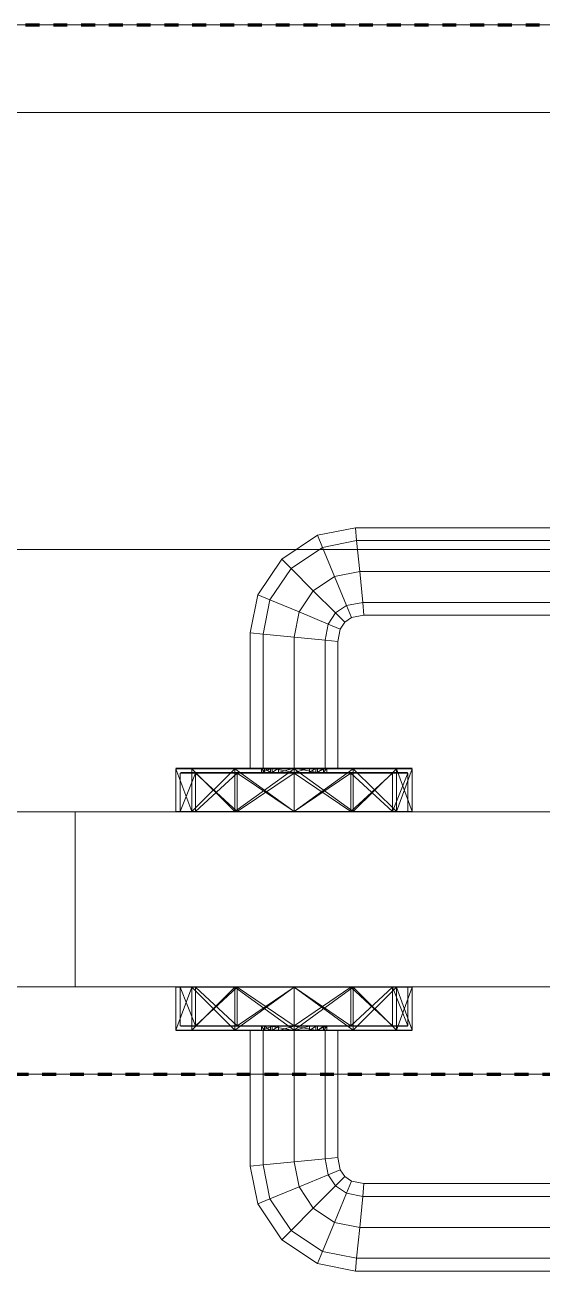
# Model space of a CAD drawing. Header units: millimetres. Extents: x -5300 to 98858, y -5196 to 93886.
# Drawn here: x 51786.5 to 51904.7, y 40345 to 40630 of the extents above; entities that cross this region are included whole.
import ezdxf

# ---------------------------------------------------------------- set-up
doc = ezdxf.new("R2010")
doc.units = ezdxf.units.MM
doc.linetypes.add('Штрих', pattern=[6.35, 3.175, -3.175])
doc.linetypes.add('Штрих_2_', pattern=[6.35, 3.175, -3.175])
for name, color, linetype, lineweight, true_color in [('_Разделитель помещений_', 4, 'Штрих', 70, 0x00ffff), ('Двери', 7, 'Continuous', 18, 0x7f7f7f), ('Стены', 7, 'Continuous', 18, 0x7f7f7f)]:
    doc.layers.add(name, color=color, linetype=linetype, lineweight=lineweight, true_color=true_color)

# ---------------------------------------------------------------- blocks, each defined once
blk = doc.blocks.new('СТВ_ЛК-02 - СТВ_ЛК-02 2-243173-Подвал')
at = {"layer": 'Стены', "color": 254, "true_color": 0xd4d4d4}
blk.add_line((50610, 40510), (58050, 40510), dxfattribs=at)
blk = doc.blocks.new('СТВ_ЛК-02 - СТВ_ЛК-02-243166-Подвал')
at = {"layer": 'Стены', "color": 254, "true_color": 0xd4d4d4}
for p, q in [((50630, 40630), (52725, 40630)), ((52725, 40630), (50630, 40630)), ((52725, 40630), (50630, 40630)), ((50810, 40630), (52310, 40630)), ((52310, 40630), (50810, 40630)), ((50810, 40630), (52310, 40630)), ((52310, 40630), (50810, 40630)), ((50510, 40610), (58150, 40610)), ((58150, 40610), (50510, 40610)), ((58150, 40610), (50510, 40610)), ((50630, 40610), (52725, 40610)), ((50630, 40610), (52725, 40610)), ((52725, 40610), (50630, 40610)), ((50810, 40610), (52310, 40610)), ((52310, 40610), (50810, 40610)), ((52310, 40610), (50810, 40610)), ((50810, 40610), (52310, 40610)), ((50810, 40610), (52310, 40610)), ((52310, 40610), (50810, 40610)), ((50810, 40610), (52310, 40610)), ((52310, 40610), (50810, 40610)), ((50510, 40410), (58150, 40410)), ((50510, 40410), (58150, 40410)), ((58150, 40410), (50510, 40410)), ((50710, 40410), (57930, 40410)), ((57930, 40410), (50710, 40410)), ((57930, 40410), (50710, 40410)), ((50810, 40410), (52310, 40410)), ((52310, 40410), (50810, 40410)), ((52310, 40410), (50810, 40410)), ((50810, 40410), (52310, 40410)), ((50810, 40410), (52310, 40410)), ((52310, 40410), (50810, 40410)), ((50810, 40410), (52310, 40410)), ((52310, 40410), (50810, 40410)), ((50710, 40390), (57930, 40390)), ((50710, 40390), (57930, 40390)), ((57930, 40390), (50710, 40390)), ((50810, 40390), (52310, 40390)), ((52310, 40390), (50810, 40390)), ((52310, 40390), (50810, 40390)), ((50810, 40390), (52310, 40390))]:
    blk.add_line(p, q, dxfattribs=at)
blk = doc.blocks.new('СТВ_ЛК-02 - СТВ_ЛК-02-243170-Подвал')
for name in ['СТВ_ЛК-02 - СТВ_ЛК-02-243166-Подвал', 'СТВ_ЛК-02 - СТВ_ЛК-02 2-243173-Подвал']:
    blk.add_blockref(name, (0, 0))
blk = doc.blocks.new('Дп-9 105986 - Дп-9-243175-Подвал')
at = {"layer": 'Двери', "color": 254, "true_color": 0xd4d4d4}
for p, q in [((51845.18, 40507.82), (51853.36, 40513.28)), ((51853.36, 40513.28), (51845.18, 40507.82)), ((51853.36, 40513.28), (51862.02, 40515)), ((51862.02, 40515), (51853.36, 40513.28)), ((51853.36, 40513.28), (51854.5, 40510.52)), ((51854.5, 40510.52), (51853.36, 40513.28)), ((51854.5, 40510.52), (51853.36, 40513.28)), ((51853.36, 40513.28), (51854.5, 40510.52)), ((51862.02, 40515), (51862.3, 40512.07)), ((51862.3, 40512.07), (51862.02, 40515)), ((51862.02, 40515), (51943.98, 40515)), ((51862.3, 40512.07), (51862.02, 40515)), ((51943.98, 40515), (51862.02, 40515)), ((51862.02, 40515), (51862.3, 40512.07)), ((52310, 40510), (50810, 40510)), ((50810, 40510), (52310, 40510)), ((50910, 40510), (52210, 40510)), ((52210, 40510), (50910, 40510)), ((51854.5, 40510.52), (51847.3, 40505.7)), ((51847.3, 40505.7), (51854.5, 40510.52)), ((51847.3, 40505.7), (51854.5, 40510.52)), ((51854.5, 40510.52), (51847.3, 40505.7)), ((51862.3, 40512.07), (51854.5, 40510.52)), ((51854.5, 40510.52), (51862.3, 40512.07)), ((51854.5, 40510.52), (51862.3, 40512.07)), ((51862.3, 40512.07), (51854.5, 40510.52)), ((51854.5, 40510.52), (51857.26, 40503.86)), ((51857.26, 40503.86), (51854.5, 40510.52)), ((51857.26, 40503.86), (51854.5, 40510.52)), ((51854.5, 40510.52), (51857.26, 40503.86)), ((51943.7, 40512.07), (51862.3, 40512.07)), ((51862.3, 40512.07), (51863, 40505)), ((51863, 40505), (51862.3, 40512.07)), ((51862.3, 40512.07), (51943.7, 40512.07)), ((51862.3, 40512.07), (51943.7, 40512.07)), ((51863, 40505), (51862.3, 40512.07)), ((51943.7, 40512.07), (51862.3, 40512.07)), ((51862.3, 40512.07), (51863, 40505)), ((51839.72, 40499.64), (51845.18, 40507.82)), ((51845.18, 40507.82), (51839.72, 40499.64)), ((51845.18, 40507.82), (51847.3, 40505.7)), ((51847.3, 40505.7), (51845.18, 40507.82)), ((51847.3, 40505.7), (51845.18, 40507.82)), ((51845.18, 40507.82), (51847.3, 40505.7)), ((51847.3, 40505.7), (51842.48, 40498.5)), ((51842.48, 40498.5), (51847.3, 40505.7)), ((51842.48, 40498.5), (51847.3, 40505.7)), ((51847.3, 40505.7), (51842.48, 40498.5)), ((51847.3, 40505.7), (51852.39, 40500.61)), ((51852.39, 40500.61), (51847.3, 40505.7)), ((51852.39, 40500.61), (51847.3, 40505.7)), ((51847.3, 40505.7), (51852.39, 40500.61)), ((51863, 40505), (51857.26, 40503.86)), ((51857.26, 40503.86), (51863, 40505)), ((51857.26, 40503.86), (51863, 40505)), ((51863, 40505), (51857.26, 40503.86)), ((51943, 40505), (51863, 40505)), ((51863, 40505), (51863.7, 40497.93)), ((51863.7, 40497.93), (51863, 40505)), ((51863, 40505), (51943, 40505)), ((51863, 40505), (51943, 40505)), ((51863.7, 40497.93), (51863, 40505)), ((51943, 40505), (51863, 40505)), ((51863, 40505), (51863.7, 40497.93)), ((51857.26, 40503.86), (51852.39, 40500.61)), ((51852.39, 40500.61), (51857.26, 40503.86)), ((51852.39, 40500.61), (51857.26, 40503.86)), ((51857.26, 40503.86), (51852.39, 40500.61)), ((51857.26, 40503.86), (51860.02, 40497.2)), ((51860.02, 40497.2), (51857.26, 40503.86)), ((51860.02, 40497.2), (51857.26, 40503.86)), ((51857.26, 40503.86), (51860.02, 40497.2)), ((51838, 40490.98), (51839.72, 40499.64)), ((51839.72, 40499.64), (51838, 40490.98)), ((51839.72, 40499.64), (51842.48, 40498.5)), ((51842.48, 40498.5), (51839.72, 40499.64)), ((51842.48, 40498.5), (51839.72, 40499.64)), ((51839.72, 40499.64), (51842.48, 40498.5)), ((51852.39, 40500.61), (51849.14, 40495.74)), ((51849.14, 40495.74), (51852.39, 40500.61)), ((51849.14, 40495.74), (51852.39, 40500.61)), ((51852.39, 40500.61), (51849.14, 40495.74)), ((51852.39, 40500.61), (51857.49, 40495.51)), ((51857.49, 40495.51), (51852.39, 40500.61)), ((51857.49, 40495.51), (51852.39, 40500.61)), ((51852.39, 40500.61), (51857.49, 40495.51)), ((51842.48, 40498.5), (51840.93, 40490.7)), ((51840.93, 40490.7), (51842.48, 40498.5)), ((51840.93, 40490.7), (51842.48, 40498.5)), ((51842.48, 40498.5), (51840.93, 40490.7)), ((51842.48, 40498.5), (51849.14, 40495.74)), ((51849.14, 40495.74), (51842.48, 40498.5)), ((51849.14, 40495.74), (51842.48, 40498.5)), ((51842.48, 40498.5), (51849.14, 40495.74)), ((51849.14, 40495.74), (51848, 40490)), ((51848, 40490), (51849.14, 40495.74)), ((51848, 40490), (51849.14, 40495.74)), ((51849.14, 40495.74), (51848, 40490)), ((51849.14, 40495.74), (51855.8, 40492.98)), ((51855.8, 40492.98), (51849.14, 40495.74)), ((51855.8, 40492.98), (51849.14, 40495.74)), ((51849.14, 40495.74), (51855.8, 40492.98)), ((51860.02, 40497.2), (51857.49, 40495.51)), ((51857.49, 40495.51), (51860.02, 40497.2)), ((51857.49, 40495.51), (51860.02, 40497.2)), ((51860.02, 40497.2), (51857.49, 40495.51)), ((51863.7, 40497.93), (51860.02, 40497.2)), ((51860.02, 40497.2), (51863.7, 40497.93)), ((51860.02, 40497.2), (51863.7, 40497.93)), ((51863.7, 40497.93), (51860.02, 40497.2)), ((51860.02, 40497.2), (51861.16, 40494.44)), ((51861.16, 40494.44), (51860.02, 40497.2)), ((51861.16, 40494.44), (51860.02, 40497.2)), ((51860.02, 40497.2), (51861.16, 40494.44)), ((51942.3, 40497.93), (51863.7, 40497.93)), ((51863.7, 40497.93), (51863.98, 40495)), ((51863.98, 40495), (51863.7, 40497.93)), ((51863.7, 40497.93), (51942.3, 40497.93)), ((51863.7, 40497.93), (51942.3, 40497.93)), ((51863.98, 40495), (51863.7, 40497.93)), ((51942.3, 40497.93), (51863.7, 40497.93)), ((51863.7, 40497.93), (51863.98, 40495)), ((51855.8, 40492.98), (51855.07, 40489.3)), ((51855.07, 40489.3), (51855.8, 40492.98)), ((51855.07, 40489.3), (51855.8, 40492.98)), ((51855.8, 40492.98), (51855.07, 40489.3)), ((51857.49, 40495.51), (51855.8, 40492.98)), ((51855.8, 40492.98), (51857.49, 40495.51)), ((51855.8, 40492.98), (51857.49, 40495.51)), ((51857.49, 40495.51), (51855.8, 40492.98)), ((51855.8, 40492.98), (51858.56, 40491.84)), ((51858.56, 40491.84), (51855.8, 40492.98)), ((51858.56, 40491.84), (51855.8, 40492.98)), ((51855.8, 40492.98), (51858.56, 40491.84)), ((51857.49, 40495.51), (51859.6, 40493.4)), ((51859.6, 40493.4), (51857.49, 40495.51)), ((51859.6, 40493.4), (51857.49, 40495.51)), ((51857.49, 40495.51), (51859.6, 40493.4)), ((51859.6, 40493.4), (51858.56, 40491.84)), ((51858.56, 40491.84), (51859.6, 40493.4)), ((51861.16, 40494.44), (51859.6, 40493.4)), ((51859.6, 40493.4), (51861.16, 40494.44)), ((51863.98, 40495), (51861.16, 40494.44)), ((51861.16, 40494.44), (51863.98, 40495)), ((51942.02, 40495), (51863.98, 40495)), ((51863.98, 40495), (51942.02, 40495)), ((51838, 40460), (51838, 40490.98)), ((51838, 40490.98), (51840.93, 40490.7)), ((51840.93, 40490.7), (51838, 40490.98)), ((51838, 40490.98), (51838, 40460)), ((51840.93, 40490.7), (51838, 40490.98)), ((51838, 40490.98), (51840.93, 40490.7)), ((51840.93, 40490.7), (51840.93, 40460)), ((51840.93, 40460), (51840.93, 40490.7)), ((51840.93, 40460), (51840.93, 40490.7)), ((51840.93, 40490.7), (51848, 40490)), ((51848, 40490), (51840.93, 40490.7)), ((51840.93, 40490.7), (51840.93, 40460)), ((51848, 40490), (51840.93, 40490.7)), ((51840.93, 40490.7), (51848, 40490)), ((51848, 40490), (51848, 40460)), ((51848, 40460), (51848, 40490)), ((51848, 40460), (51848, 40490)), ((51848, 40490), (51855.07, 40489.3)), ((51855.07, 40489.3), (51848, 40490)), ((51848, 40490), (51848, 40460)), ((51855.07, 40489.3), (51848, 40490)), ((51848, 40490), (51855.07, 40489.3)), ((51858.56, 40491.84), (51858, 40489.02)), ((51858, 40489.02), (51858.56, 40491.84)), ((51855.07, 40489.3), (51855.07, 40460)), ((51855.07, 40460), (51855.07, 40489.3)), ((51855.07, 40460), (51855.07, 40489.3)), ((51855.07, 40489.3), (51858, 40489.02)), ((51858, 40489.02), (51855.07, 40489.3)), ((51855.07, 40489.3), (51855.07, 40460)), ((51858, 40489.02), (51855.07, 40489.3)), ((51855.07, 40489.3), (51858, 40489.02)), ((51858, 40489.02), (51858, 40460)), ((51858, 40460), (51858, 40489.02)), ((51824.62, 40460), (51821, 40460)), ((51821, 40460), (51824.62, 40460)), ((51821, 40460), (51834.5, 40460)), ((51824.62, 40459.9), (51821, 40459.9)), ((51821, 40459.9), (51824.62, 40459.9)), ((51821, 40459.9), (51821, 40450.1)), ((51824.62, 40450.1), (51821, 40459.9)), ((51821, 40459.9), (51824.62, 40450.1)), ((51824.62, 40459.9), (51821, 40459.9)), ((51821, 40459.9), (51824.62, 40459.9)), ((51821, 40459.9), (51821, 40450.1)), ((51824.62, 40450.1), (51821, 40459.9)), ((51821, 40459.9), (51824.62, 40450.1)), ((51824.7, 40460), (51821.1, 40460)), ((51821.1, 40460), (51824.7, 40460)), ((51843, 40460), (51821.1, 40460)), ((51843, 40460), (51821.1, 40460)), ((51843, 40460), (51821.1, 40460)), ((51825.48, 40458.9), (51822, 40458.9)), ((51822, 40458.9), (51825.48, 40458.9)), ((51822, 40450.1), (51822, 40458.9)), ((51825.48, 40458.9), (51822, 40450.1)), ((51822, 40450.1), (51825.48, 40458.9)), ((51825.57, 40459), (51822.1, 40459)), ((51822.1, 40459), (51825.57, 40459)), ((51843, 40459), (51822.1, 40459)), ((51843, 40459), (51822.1, 40459)), ((51843, 40459), (51822.1, 40459)), ((51834.5, 40460), (51824.62, 40460)), ((51824.62, 40460), (51834.5, 40460)), ((51824.62, 40460), (51834.5, 40460)), ((51834.5, 40459.9), (51824.62, 40459.9)), ((51834.5, 40459.9), (51824.62, 40459.9)), ((51834.5, 40459.9), (51824.62, 40450.1)), ((51824.62, 40459.9), (51824.62, 40450.1)), ((51834.5, 40450.1), (51824.62, 40459.9)), ((51824.62, 40450.1), (51824.62, 40459.9)), ((51834.5, 40459.9), (51824.62, 40459.9)), ((51834.5, 40459.9), (51824.62, 40459.9)), ((51834.5, 40450.1), (51824.62, 40459.9)), ((51824.62, 40459.9), (51824.62, 40450.1)), ((51834.5, 40450.1), (51824.62, 40459.9)), ((51824.62, 40450.1), (51824.62, 40459.9)), ((51824.7, 40460), (51834.55, 40460)), ((51834.55, 40460), (51824.7, 40460)), ((51840.53, 40460), (51824.7, 40460)), ((51843, 40460), (51824.7, 40460)), ((51824.7, 40460), (51841.28, 40460)), ((51843, 40460), (51824.7, 40460)), ((51843, 40460), (51824.7, 40460)), ((51835, 40458.9), (51825.48, 40458.9)), ((51825.48, 40458.9), (51835, 40458.9)), ((51835, 40450.1), (51825.48, 40458.9)), ((51825.48, 40450.1), (51825.48, 40458.9)), ((51825.48, 40450.1), (51825.48, 40458.9)), ((51825.48, 40450.1), (51835, 40458.9)), ((51835.05, 40459), (51825.57, 40459)), ((51825.57, 40459), (51835.05, 40459)), ((51840.53, 40459), (51825.57, 40459)), ((51843, 40459), (51825.57, 40459)), ((51843, 40459), (51825.57, 40459)), ((51843, 40459), (51825.57, 40459)), ((51841.28, 40459), (51825.57, 40459)), ((51848, 40460), (51834.5, 40460)), ((51848, 40460), (51834.5, 40460)), ((51861.5, 40460), (51834.5, 40460)), ((51861.5, 40460), (51834.5, 40460)), ((51861.5, 40460), (51834.5, 40460)), ((51834.5, 40460), (51834.5, 40460)), ((51834.5, 40459.9), (51848, 40459.9)), ((51834.5, 40459.9), (51848, 40459.9)), ((51834.5, 40450.1), (51834.5, 40459.9)), ((51834.5, 40450.1), (51848, 40459.9)), ((51834.5, 40450.1), (51834.5, 40459.9)), ((51834.5, 40459.9), (51848, 40450.1)), ((51834.5, 40459.9), (51848, 40459.9)), ((51848, 40459.9), (51834.5, 40459.9)), ((51834.5, 40459.9), (51834.5, 40450.1)), ((51834.5, 40450.1), (51848, 40459.9)), ((51848, 40450.1), (51834.5, 40459.9)), ((51834.5, 40450.1), (51834.5, 40459.9)), ((51834.55, 40460), (51848, 40460)), ((51834.55, 40460), (51848, 40460)), ((51834.55, 40460), (51841.28, 40460)), ((51834.55, 40460), (51842.63, 40460)), ((51843, 40460), (51834.55, 40460)), ((51843, 40460), (51834.55, 40460)), ((51844.46, 40460), (51834.55, 40460)), ((51835, 40458.9), (51848, 40458.9)), ((51835, 40458.9), (51848, 40458.9)), ((51835, 40458.9), (51835, 40450.1)), ((51835, 40458.9), (51848, 40450.1)), ((51835, 40450.1), (51835, 40458.9)), ((51835, 40450.1), (51848, 40458.9)), ((51835.05, 40459), (51848, 40459)), ((51835.05, 40459), (51848, 40459)), ((51843, 40459), (51835.05, 40459)), ((51843, 40459), (51835.05, 40459)), ((51842.63, 40459), (51835.05, 40459)), ((51841.28, 40459), (51835.05, 40459)), ((51835.05, 40459), (51844.46, 40459)), ((51840.93, 40460), (51838, 40460)), ((51838, 40460), (51840.93, 40460)), ((51840.53, 40460), (51843, 40460)), ((51840.53, 40460), (51841.28, 40460)), ((51840.53, 40460), (51840.53, 40459)), ((51840.53, 40460), (51843, 40460)), ((51840.53, 40460), (51841.28, 40459)), ((51843, 40460), (51840.53, 40459)), ((51840.53, 40459), (51843, 40459)), ((51840.53, 40459), (51841.28, 40459)), ((51840.53, 40459), (51843, 40459)), ((51848, 40460), (51840.93, 40460)), ((51840.93, 40460), (51848, 40460)), ((51841.28, 40460), (51842.63, 40460)), ((51841.28, 40460), (51842.63, 40459)), ((51841.28, 40460), (51841.28, 40459)), ((51842.63, 40459), (51841.28, 40459)), ((51842.63, 40460), (51848, 40460)), ((51842.63, 40460), (51848, 40460)), ((51842.63, 40460), (51842.63, 40459)), ((51842.63, 40460), (51848, 40459)), ((51842.63, 40459), (51848, 40459)), ((51842.63, 40459), (51848, 40459)), ((51843, 40460), (51843, 40459)), ((51843, 40459), (51843, 40460)), ((51843, 40460), (51844.46, 40460)), ((51843, 40460), (51843, 40460)), ((51843, 40460), (51843, 40459)), ((51843, 40460), (51843, 40459)), ((51843, 40460), (51843, 40459)), ((51843, 40460), (51843, 40460)), ((51843, 40459), (51843, 40460)), ((51843, 40459), (51843, 40460)), ((51843, 40459), (51843, 40460)), ((51843, 40459), (51843, 40460)), ((51843, 40459), (51843, 40460)), ((51843, 40459), (51843, 40460)), ((51843, 40459), (51844.46, 40460)), ((51843, 40460), (51843, 40460)), ((51843, 40460), (51843, 40460)), ((51843, 40460), (51843, 40460)), ((51843, 40459), (51844.46, 40459)), ((51843, 40459), (51843, 40459)), ((51843, 40459), (51843, 40459)), ((51843, 40459), (51843, 40459)), ((51843, 40459), (51843, 40459)), ((51843, 40459), (51843, 40459)), ((51844.46, 40460), (51848, 40460)), ((51844.46, 40459), (51844.46, 40460)), ((51844.46, 40459), (51848, 40460)), ((51844.46, 40460), (51848, 40460)), ((51848, 40459), (51844.46, 40459)), ((51848, 40459), (51844.46, 40459)), ((51848, 40460), (51861.45, 40460)), ((51848, 40460), (51861.45, 40460)), ((51848, 40460), (51853.37, 40460)), ((51848, 40460), (51851.54, 40460)), ((51848, 40460), (51848, 40460)), ((51848, 40460), (51853.37, 40460)), ((51848, 40460), (51848, 40459)), ((51848, 40460), (51853.37, 40459)), ((51848, 40459), (51848, 40460)), ((51848, 40459), (51851.54, 40460)), ((51848, 40460), (51848, 40460)), ((51848, 40460), (51851.54, 40460)), ((51848, 40460), (51861.5, 40460)), ((51861.5, 40460), (51848, 40460)), ((51855.07, 40460), (51848, 40460)), ((51848, 40460), (51855.07, 40460)), ((51848, 40459.9), (51861.5, 40459.9)), ((51848, 40459.9), (51861.5, 40459.9)), ((51848, 40450.1), (51848, 40459.9)), ((51848, 40450.1), (51861.5, 40459.9)), ((51848, 40459.9), (51848, 40450.1)), ((51848, 40459.9), (51861.5, 40450.1)), ((51848, 40459.9), (51861.5, 40459.9)), ((51861.5, 40459.9), (51848, 40459.9)), ((51848, 40450.1), (51848, 40459.9)), ((51848, 40450.1), (51861.5, 40459.9)), ((51861.5, 40450.1), (51848, 40459.9)), ((51848, 40450.1), (51848, 40459.9)), ((51848, 40459), (51860.95, 40459)), ((51848, 40459), (51860.95, 40459)), ((51848, 40459), (51851.54, 40459)), ((51848, 40459), (51853.37, 40459)), ((51848, 40459), (51848, 40459)), ((51848, 40459), (51851.54, 40459)), ((51848, 40459), (51848, 40459)), ((51848, 40459), (51853.37, 40459)), ((51848, 40458.9), (51861, 40458.9)), ((51848, 40458.9), (51861, 40458.9)), ((51848, 40450.1), (51848, 40458.9)), ((51848, 40450.1), (51861, 40458.9)), ((51848, 40458.9), (51848, 40450.1)), ((51848, 40458.9), (51861, 40450.1)), ((51851.54, 40460), (51853, 40460)), ((51851.54, 40459), (51851.54, 40460)), ((51851.54, 40459), (51853, 40460)), ((51851.54, 40460), (51861.45, 40460)), ((51853, 40459), (51851.54, 40459)), ((51860.95, 40459), (51851.54, 40459)), ((51853, 40459), (51853, 40460)), ((51855.47, 40460), (51853, 40460)), ((51853, 40460), (51853, 40459)), ((51853, 40459), (51853, 40460)), ((51853, 40459), (51853, 40460)), ((51853, 40460), (51853, 40460)), ((51853, 40460), (51861.45, 40460)), ((51853, 40460), (51861.45, 40460)), ((51853, 40460), (51853, 40459)), ((51853, 40460), (51853, 40460)), ((51853, 40460), (51871.29, 40460)), ((51855.47, 40460), (51853, 40460)), ((51855.47, 40460), (51853, 40459)), ((51871.29, 40460), (51853, 40460)), ((51853, 40460), (51853, 40460)), ((51853, 40460), (51853, 40459)), ((51853, 40460), (51853, 40460)), ((51853, 40460), (51853, 40459)), ((51853, 40460), (51874.9, 40460)), ((51853, 40459), (51853, 40460)), ((51853, 40460), (51853, 40460)), ((51853, 40460), (51853, 40459)), ((51853, 40460), (51853, 40459)), ((51853, 40460), (51874.9, 40460)), ((51853, 40460), (51853, 40459)), ((51853, 40460), (51871.29, 40460)), ((51853, 40460), (51874.9, 40460)), ((51855.47, 40459), (51853, 40459)), ((51860.95, 40459), (51853, 40459)), ((51860.95, 40459), (51853, 40459)), ((51853, 40459), (51853, 40459)), ((51853, 40459), (51870.43, 40459)), ((51853, 40459), (51853, 40459)), ((51855.47, 40459), (51853, 40459)), ((51870.43, 40459), (51853, 40459)), ((51853, 40459), (51853, 40459)), ((51853, 40459), (51873.9, 40459)), ((51853, 40459), (51853, 40459)), ((51853, 40459), (51853, 40459)), ((51853, 40459), (51873.9, 40459)), ((51853, 40459), (51870.43, 40459)), ((51853, 40459), (51873.9, 40459)), ((51853.37, 40460), (51854.72, 40460)), ((51853.37, 40460), (51861.45, 40460)), ((51853.37, 40460), (51853.37, 40459)), ((51854.72, 40460), (51853.37, 40459)), ((51853.37, 40459), (51854.72, 40459)), ((51853.37, 40459), (51860.95, 40459)), ((51854.72, 40460), (51855.47, 40460)), ((51861.45, 40460), (51854.72, 40460)), ((51854.72, 40460), (51871.29, 40460)), ((51854.72, 40460), (51854.72, 40459)), ((51855.47, 40460), (51854.72, 40459)), ((51855.47, 40459), (51854.72, 40459)), ((51854.72, 40459), (51860.95, 40459)), ((51854.72, 40459), (51870.43, 40459)), ((51858, 40460), (51855.07, 40460)), ((51855.07, 40460), (51858, 40460)), ((51855.47, 40460), (51855.47, 40459)), ((51855.47, 40460), (51871.29, 40460)), ((51855.47, 40459), (51870.43, 40459)), ((51860.95, 40459), (51870.43, 40459)), ((51860.95, 40459), (51870.43, 40459)), ((51861, 40458.9), (51870.52, 40458.9)), ((51861, 40458.9), (51870.52, 40458.9)), ((51861, 40450.1), (51861, 40458.9)), ((51861, 40450.1), (51870.52, 40458.9)), ((51861, 40458.9), (51861, 40450.1)), ((51861, 40458.9), (51870.52, 40450.1)), ((51861.45, 40460), (51871.29, 40460)), ((51861.45, 40460), (51871.29, 40460)), ((51861.5, 40460), (51871.38, 40460)), ((51871.38, 40460), (51861.5, 40460)), ((51861.5, 40460), (51875, 40460)), ((51861.5, 40460), (51871.38, 40460)), ((51861.5, 40460), (51861.5, 40460)), ((51861.5, 40459.9), (51871.38, 40459.9)), ((51861.5, 40459.9), (51871.38, 40459.9)), ((51861.5, 40450.1), (51861.5, 40459.9)), ((51861.5, 40450.1), (51871.38, 40459.9)), ((51861.5, 40459.9), (51861.5, 40450.1)), ((51861.5, 40459.9), (51871.38, 40450.1)), ((51861.5, 40459.9), (51871.38, 40459.9)), ((51871.38, 40459.9), (51861.5, 40459.9)), ((51861.5, 40450.1), (51861.5, 40459.9)), ((51861.5, 40459.9), (51871.38, 40450.1)), ((51871.38, 40450.1), (51861.5, 40459.9)), ((51861.5, 40450.1), (51861.5, 40459.9)), ((51870.43, 40459), (51873.9, 40459)), ((51870.43, 40459), (51873.9, 40459)), ((51870.52, 40458.9), (51874, 40458.9)), ((51870.52, 40458.9), (51874, 40458.9)), ((51870.52, 40450.1), (51870.52, 40458.9)), ((51870.52, 40450.1), (51874, 40458.9)), ((51870.52, 40458.9), (51870.52, 40450.1)), ((51870.52, 40450.1), (51874, 40458.9)), ((51871.29, 40460), (51874.9, 40460)), ((51871.29, 40460), (51874.9, 40460)), ((51871.38, 40460), (51875, 40460)), ((51875, 40460), (51871.38, 40460)), ((51871.38, 40459.9), (51875, 40459.9)), ((51871.38, 40459.9), (51875, 40459.9)), ((51871.38, 40450.1), (51871.38, 40459.9)), ((51871.38, 40450.1), (51875, 40459.9)), ((51871.38, 40459.9), (51871.38, 40450.1)), ((51871.38, 40459.9), (51875, 40450.1)), ((51871.38, 40459.9), (51875, 40459.9)), ((51875, 40459.9), (51871.38, 40459.9)), ((51871.38, 40450.1), (51871.38, 40459.9)), ((51871.38, 40450.1), (51875, 40459.9)), ((51875, 40450.1), (51871.38, 40459.9)), ((51871.38, 40450.1), (51871.38, 40459.9)), ((51874, 40450.1), (51874, 40458.9)), ((51875, 40450.1), (51875, 40459.9)), ((51875, 40450.1), (51875, 40459.9)), ((51824.62, 40450.1), (51821, 40450.1)), ((51821, 40450.1), (51824.62, 40450.1)), ((51824.62, 40450.1), (51821, 40450.1)), ((51821, 40450.1), (51824.62, 40450.1)), ((51825.48, 40450.1), (51822, 40450.1)), ((51822, 40450.1), (51825.48, 40450.1)), ((51834.5, 40450.1), (51824.62, 40450.1)), ((51834.5, 40450.1), (51824.62, 40450.1)), ((51834.5, 40450.1), (51824.62, 40450.1)), ((51834.5, 40450.1), (51824.62, 40450.1)), ((51835, 40450.1), (51825.48, 40450.1)), ((51825.48, 40450.1), (51835, 40450.1)), ((51834.5, 40450.1), (51848, 40450.1)), ((51834.5, 40450.1), (51848, 40450.1)), ((51834.5, 40450.1), (51848, 40450.1)), ((51848, 40450.1), (51834.5, 40450.1)), ((51835, 40450.1), (51848, 40450.1)), ((51835, 40450.1), (51848, 40450.1)), ((51848, 40450.1), (51861.5, 40450.1)), ((51848, 40450.1), (51861, 40450.1)), ((51848, 40450.1), (51861.5, 40450.1)), ((51848, 40450.1), (51861, 40450.1)), ((51848, 40450.1), (51861.5, 40450.1)), ((51861.5, 40450.1), (51848, 40450.1)), ((51861, 40450.1), (51870.52, 40450.1)), ((51861, 40450.1), (51870.52, 40450.1)), ((51861.5, 40450.1), (51871.38, 40450.1)), ((51861.5, 40450.1), (51871.38, 40450.1)), ((51861.5, 40450.1), (51871.38, 40450.1)), ((51871.38, 40450.1), (51861.5, 40450.1)), ((51870.52, 40450.1), (51874, 40450.1)), ((51870.52, 40450.1), (51874, 40450.1)), ((51871.38, 40450.1), (51875, 40450.1)), ((51871.38, 40450.1), (51875, 40450.1)), ((51871.38, 40450.1), (51875, 40450.1)), ((51875, 40450.1), (51871.38, 40450.1)), ((50898, 40450), (52222, 40450)), ((52222, 40450), (50898, 40450)), ((50898, 40450), (51798, 40450)), ((51798, 40450), (50898, 40450)), ((50898, 40450), (51798, 40450)), ((51798, 40450), (50898, 40450)), ((50910, 40450), (52210, 40450)), ((52210, 40450), (50910, 40450)), ((51798, 40450), (51798, 40410)), ((51798, 40450), (51798, 40450)), ((51798, 40410), (51798, 40450)), ((51798, 40450), (51798, 40450)), ((51798, 40450), (51798, 40410)), ((51798, 40410), (51798, 40450)), ((51798, 40410), (51798, 40450)), ((51798, 40450), (52222, 40450)), ((51798, 40410), (51798, 40450)), ((51798, 40450), (51798, 40450)), ((51798, 40450), (51798, 40410)), ((51798, 40450), (51798, 40450)), ((51798, 40450), (52222, 40450)), ((52222, 40450), (51798, 40450)), ((52222, 40450), (51798, 40450)), ((51798, 40450), (51798, 40410)), ((51824.62, 40450), (51821, 40450)), ((51821, 40450), (51824.62, 40450)), ((51834.5, 40450), (51821, 40450)), ((51824.7, 40450), (51821.1, 40450)), ((51821.1, 40450), (51824.7, 40450)), ((51825.39, 40450), (51821.1, 40450)), ((51821.1, 40450), (51821.9, 40450)), ((51821.1, 40450), (51825.39, 40450)), ((51825.39, 40450), (51821.9, 40450)), ((51821.9, 40450), (51825.39, 40450)), ((51834.5, 40450), (51824.62, 40450)), ((51824.62, 40450), (51834.5, 40450)), ((51834.5, 40450), (51824.62, 40450)), ((51834.55, 40450), (51824.7, 40450)), ((51824.7, 40450), (51834.55, 40450)), ((51824.7, 40450), (51825.39, 40450)), ((51824.7, 40450), (51825.39, 40450)), ((51834.95, 40450), (51825.39, 40450)), ((51825.39, 40450), (51834.95, 40450)), ((51834.55, 40450), (51825.39, 40450)), ((51825.39, 40450), (51834.55, 40450)), ((51848, 40450), (51834.5, 40450)), ((51834.5, 40450), (51848, 40450)), ((51834.5, 40450), (51834.5, 40450)), ((51834.5, 40450), (51861.5, 40450)), ((51834.5, 40450), (51861.5, 40450)), ((51834.5, 40450), (51861.5, 40450)), ((51834.55, 40450), (51848, 40450)), ((51834.55, 40450), (51848, 40450)), ((51834.95, 40450), (51834.55, 40450)), ((51834.55, 40450), (51834.95, 40450)), ((51834.95, 40450), (51848, 40450)), ((51834.95, 40450), (51848, 40450)), ((51834.95, 40450), (51848, 40450)), ((51834.95, 40450), (51848, 40450)), ((51848, 40450), (51861.05, 40450)), ((51848, 40450), (51861.45, 40450)), ((51848, 40450), (51861.45, 40450)), ((51848, 40450), (51861.05, 40450)), ((51848, 40450), (51848, 40450)), ((51848, 40450), (51861.05, 40450)), ((51848, 40450), (51848, 40450)), ((51848, 40450), (51861.05, 40450)), ((51848, 40450), (51861.5, 40450)), ((51848, 40450), (51861.5, 40450)), ((51861.05, 40450), (51870.6, 40450)), ((51861.05, 40450), (51870.6, 40450)), ((51861.05, 40450), (51861.45, 40450)), ((51861.05, 40450), (51871.29, 40450)), ((51861.45, 40450), (51861.05, 40450)), ((51861.05, 40450), (51871.29, 40450)), ((51861.45, 40450), (51871.29, 40450)), ((51861.45, 40450), (51871.29, 40450)), ((51861.5, 40450), (51871.38, 40450)), ((51871.38, 40450), (51861.5, 40450)), ((51861.5, 40450), (51861.5, 40450)), ((51871.38, 40450), (51861.5, 40450)), ((51875, 40450), (51861.5, 40450)), ((51870.6, 40450), (51874.1, 40450)), ((51870.6, 40450), (51874.1, 40450)), ((51870.6, 40450), (51871.29, 40450)), ((51870.6, 40450), (51874.9, 40450)), ((51871.29, 40450), (51870.6, 40450)), ((51870.6, 40450), (51874.9, 40450)), ((51871.29, 40450), (51874.9, 40450)), ((51871.29, 40450), (51874.9, 40450)), ((51871.38, 40450), (51875, 40450)), ((51875, 40450), (51871.38, 40450)), ((51874.1, 40450), (51874.9, 40450)), ((52310, 40410), (50810, 40410)), ((50810, 40410), (52310, 40410)), ((50898, 40410), (52222, 40410)), ((52222, 40410), (50898, 40410)), ((51798, 40410), (50898, 40410)), ((51798, 40410), (50898, 40410)), ((50898, 40410), (51798, 40410)), ((50898, 40410), (51798, 40410)), ((51798, 40410), (51798, 40410)), ((51798, 40410), (51798, 40410)), ((52222, 40410), (51798, 40410)), ((51798, 40410), (51798, 40410)), ((51798, 40410), (52222, 40410)), ((52222, 40410), (51798, 40410)), ((51798, 40410), (51798, 40410)), ((51798, 40410), (52222, 40410)), ((51824.62, 40410), (51821, 40410)), ((51821, 40410), (51824.62, 40410)), ((51821, 40410), (51834.5, 40410)), ((51824.62, 40409.9), (51821, 40409.9)), ((51821, 40409.9), (51824.62, 40409.9)), ((51821, 40409.9), (51821, 40400.1)), ((51824.62, 40409.9), (51821, 40400.1)), ((51821, 40400.1), (51824.62, 40409.9)), ((51824.62, 40409.9), (51821, 40409.9)), ((51821, 40409.9), (51824.62, 40409.9)), ((51821, 40400.1), (51821, 40409.9)), ((51824.62, 40409.9), (51821, 40400.1)), ((51821, 40400.1), (51824.62, 40409.9)), ((51824.7, 40410), (51821.1, 40410)), ((51821.1, 40410), (51824.7, 40410)), ((51825.39, 40410), (51821.1, 40410)), ((51821.9, 40410), (51821.1, 40410)), ((51821.1, 40410), (51825.39, 40410)), ((51825.39, 40410), (51821.9, 40410)), ((51821.9, 40410), (51825.39, 40410)), ((51825.48, 40409.9), (51822, 40409.9)), ((51822, 40409.9), (51825.48, 40409.9)), ((51822, 40401.1), (51822, 40409.9)), ((51825.48, 40401.1), (51822, 40409.9)), ((51822, 40409.9), (51825.48, 40401.1)), ((51834.5, 40410), (51824.62, 40410)), ((51824.62, 40410), (51834.5, 40410)), ((51824.62, 40410), (51834.5, 40410)), ((51834.5, 40409.9), (51824.62, 40409.9)), ((51824.62, 40409.9), (51834.5, 40409.9)), ((51824.62, 40409.9), (51824.62, 40400.1)), ((51824.62, 40409.9), (51834.5, 40400.1)), ((51824.62, 40409.9), (51824.62, 40400.1)), ((51824.62, 40400.1), (51834.5, 40409.9)), ((51834.5, 40409.9), (51824.62, 40409.9)), ((51824.62, 40409.9), (51834.5, 40409.9)), ((51834.5, 40400.1), (51824.62, 40409.9)), ((51824.62, 40400.1), (51824.62, 40409.9)), ((51824.62, 40400.1), (51824.62, 40409.9)), ((51824.62, 40400.1), (51834.5, 40409.9)), ((51824.7, 40410), (51834.55, 40410)), ((51824.7, 40410), (51834.55, 40410)), ((51825.39, 40410), (51824.7, 40410)), ((51825.39, 40410), (51824.7, 40410)), ((51834.95, 40410), (51825.39, 40410)), ((51825.39, 40410), (51834.95, 40410)), ((51825.39, 40410), (51834.55, 40410)), ((51825.39, 40410), (51834.55, 40410)), ((51825.48, 40409.9), (51835, 40409.9)), ((51835, 40409.9), (51825.48, 40409.9)), ((51825.48, 40401.1), (51825.48, 40409.9)), ((51825.48, 40401.1), (51835, 40409.9)), ((51835, 40401.1), (51825.48, 40409.9)), ((51825.48, 40401.1), (51825.48, 40409.9)), ((51848, 40410), (51834.5, 40410)), ((51848, 40410), (51834.5, 40410)), ((51861.5, 40410), (51834.5, 40410)), ((51861.5, 40410), (51834.5, 40410)), ((51861.5, 40410), (51834.5, 40410)), ((51834.5, 40410), (51834.5, 40410)), ((51834.5, 40409.9), (51848, 40409.9)), ((51834.5, 40409.9), (51848, 40409.9)), ((51834.5, 40409.9), (51834.5, 40400.1)), ((51834.5, 40409.9), (51848, 40400.1)), ((51834.5, 40409.9), (51834.5, 40400.1)), ((51834.5, 40400.1), (51848, 40409.9)), ((51848, 40409.9), (51834.5, 40409.9)), ((51834.5, 40409.9), (51848, 40409.9)), ((51834.5, 40400.1), (51834.5, 40409.9)), ((51848, 40400.1), (51834.5, 40409.9)), ((51834.5, 40400.1), (51834.5, 40409.9)), ((51834.5, 40400.1), (51848, 40409.9)), ((51834.55, 40410), (51848, 40410)), ((51834.55, 40410), (51848, 40410)), ((51834.95, 40410), (51834.55, 40410)), ((51834.95, 40410), (51834.55, 40410)), ((51834.95, 40410), (51848, 40410)), ((51834.95, 40410), (51848, 40410)), ((51834.95, 40410), (51848, 40410)), ((51834.95, 40410), (51848, 40410)), ((51835, 40409.9), (51848, 40409.9)), ((51848, 40409.9), (51835, 40409.9)), ((51835, 40401.1), (51835, 40409.9)), ((51835, 40401.1), (51848, 40409.9)), ((51835, 40401.1), (51835, 40409.9)), ((51848, 40401.1), (51835, 40409.9)), ((51848, 40410), (51861.05, 40410)), ((51848, 40410), (51861.45, 40410)), ((51848, 40410), (51861.05, 40410)), ((51848, 40410), (51861.45, 40410)), ((51848, 40410), (51848, 40410)), ((51848, 40410), (51861.05, 40410)), ((51848, 40410), (51848, 40410)), ((51848, 40410), (51861.05, 40410)), ((51848, 40410), (51861.5, 40410)), ((51861.5, 40410), (51848, 40410)), ((51848, 40409.9), (51861, 40409.9)), ((51848, 40409.9), (51861.5, 40409.9)), ((51848, 40409.9), (51861, 40409.9)), ((51848, 40409.9), (51861.5, 40409.9)), ((51848, 40401.1), (51848, 40409.9)), ((51848, 40401.1), (51861, 40409.9)), ((51848, 40409.9), (51848, 40400.1)), ((51848, 40400.1), (51861.5, 40409.9)), ((51848, 40401.1), (51848, 40409.9)), ((51848, 40409.9), (51861, 40401.1)), ((51848, 40409.9), (51848, 40400.1)), ((51848, 40409.9), (51861.5, 40400.1)), ((51848, 40409.9), (51861.5, 40409.9)), ((51848, 40409.9), (51861.5, 40409.9)), ((51848, 40400.1), (51848, 40409.9)), ((51848, 40409.9), (51861.5, 40400.1)), ((51848, 40400.1), (51848, 40409.9)), ((51848, 40400.1), (51861.5, 40409.9)), ((51861, 40409.9), (51870.52, 40409.9)), ((51861, 40409.9), (51870.52, 40409.9)), ((51861, 40401.1), (51861, 40409.9)), ((51861, 40401.1), (51870.52, 40409.9)), ((51861, 40401.1), (51861, 40409.9)), ((51861, 40409.9), (51870.52, 40401.1)), ((51861.05, 40410), (51870.6, 40410)), ((51861.05, 40410), (51870.6, 40410)), ((51861.05, 40410), (51861.45, 40410)), ((51861.05, 40410), (51871.29, 40410)), ((51861.05, 40410), (51861.45, 40410)), ((51861.05, 40410), (51871.29, 40410)), ((51861.45, 40410), (51871.29, 40410)), ((51861.45, 40410), (51871.29, 40410)), ((51861.5, 40410), (51871.38, 40410)), ((51871.38, 40410), (51861.5, 40410)), ((51861.5, 40410), (51875, 40410)), ((51861.5, 40410), (51871.38, 40410)), ((51861.5, 40410), (51861.5, 40410)), ((51861.5, 40409.9), (51871.38, 40409.9)), ((51861.5, 40409.9), (51871.38, 40409.9)), ((51861.5, 40409.9), (51861.5, 40400.1)), ((51861.5, 40400.1), (51871.38, 40409.9)), ((51861.5, 40409.9), (51861.5, 40400.1)), ((51861.5, 40409.9), (51871.38, 40400.1)), ((51861.5, 40409.9), (51871.38, 40409.9)), ((51861.5, 40409.9), (51871.38, 40409.9)), ((51861.5, 40400.1), (51861.5, 40409.9)), ((51861.5, 40400.1), (51871.38, 40409.9)), ((51861.5, 40400.1), (51861.5, 40409.9)), ((51861.5, 40400.1), (51871.38, 40409.9)), ((51870.52, 40409.9), (51874, 40409.9)), ((51870.52, 40409.9), (51874, 40409.9)), ((51870.52, 40401.1), (51870.52, 40409.9)), ((51870.52, 40409.9), (51874, 40401.1)), ((51870.52, 40401.1), (51870.52, 40409.9)), ((51870.52, 40409.9), (51874, 40401.1)), ((51870.6, 40410), (51874.1, 40410)), ((51870.6, 40410), (51874.1, 40410)), ((51870.6, 40410), (51871.29, 40410)), ((51870.6, 40410), (51874.9, 40410)), ((51870.6, 40410), (51871.29, 40410)), ((51870.6, 40410), (51874.9, 40410)), ((51871.29, 40410), (51874.9, 40410)), ((51871.29, 40410), (51874.9, 40410)), ((51871.38, 40410), (51875, 40410)), ((51875, 40410), (51871.38, 40410)), ((51871.38, 40409.9), (51875, 40409.9)), ((51871.38, 40409.9), (51875, 40409.9)), ((51871.38, 40409.9), (51871.38, 40400.1)), ((51871.38, 40400.1), (51875, 40409.9)), ((51871.38, 40409.9), (51871.38, 40400.1)), ((51871.38, 40409.9), (51875, 40400.1)), ((51871.38, 40409.9), (51875, 40409.9)), ((51875, 40409.9), (51871.38, 40409.9)), ((51871.38, 40400.1), (51871.38, 40409.9)), ((51871.38, 40400.1), (51875, 40409.9)), ((51875, 40400.1), (51871.38, 40409.9)), ((51871.38, 40400.1), (51871.38, 40409.9)), ((51874, 40401.1), (51874, 40409.9)), ((51874.1, 40410), (51874.9, 40410)), ((51875, 40409.9), (51875, 40400.1)), ((51875, 40400.1), (51875, 40409.9)), ((51824.62, 40400.1), (51821, 40400.1)), ((51821, 40400.1), (51824.62, 40400.1)), ((51824.62, 40400.1), (51821, 40400.1)), ((51821, 40400.1), (51824.62, 40400.1)), ((51824.62, 40400), (51821, 40400)), ((51821, 40400), (51824.62, 40400)), ((51834.5, 40400), (51821, 40400)), ((51824.7, 40400), (51821.1, 40400)), ((51821.1, 40400), (51824.7, 40400)), ((51843, 40400), (51821.1, 40400)), ((51843, 40400), (51821.1, 40400)), ((51843, 40400), (51821.1, 40400)), ((51825.48, 40401.1), (51822, 40401.1)), ((51822, 40401.1), (51825.48, 40401.1)), ((51825.57, 40401), (51822.1, 40401)), ((51822.1, 40401), (51825.57, 40401)), ((51843, 40401), (51822.1, 40401)), ((51843, 40401), (51822.1, 40401)), ((51843, 40401), (51822.1, 40401)), ((51824.62, 40400.1), (51834.5, 40400.1)), ((51824.62, 40400.1), (51834.5, 40400.1)), ((51834.5, 40400.1), (51824.62, 40400.1)), ((51824.62, 40400.1), (51834.5, 40400.1)), ((51834.5, 40400), (51824.62, 40400)), ((51824.62, 40400), (51834.5, 40400)), ((51834.5, 40400), (51824.62, 40400)), ((51834.55, 40400), (51824.7, 40400)), ((51824.7, 40400), (51834.55, 40400)), ((51840.53, 40400), (51824.7, 40400)), ((51843, 40400), (51824.7, 40400)), ((51843, 40400), (51824.7, 40400)), ((51843, 40400), (51824.7, 40400)), ((51841.28, 40400), (51824.7, 40400)), ((51835, 40401.1), (51825.48, 40401.1)), ((51835, 40401.1), (51825.48, 40401.1)), ((51825.57, 40401), (51835.05, 40401)), ((51835.05, 40401), (51825.57, 40401)), ((51840.53, 40401), (51825.57, 40401)), ((51843, 40401), (51825.57, 40401)), ((51825.57, 40401), (51841.28, 40401)), ((51843, 40401), (51825.57, 40401)), ((51843, 40401), (51825.57, 40401)), ((51834.5, 40400.1), (51848, 40400.1)), ((51834.5, 40400.1), (51848, 40400.1)), ((51834.5, 40400.1), (51848, 40400.1)), ((51834.5, 40400.1), (51848, 40400.1)), ((51848, 40400), (51834.5, 40400)), ((51834.5, 40400), (51848, 40400)), ((51834.5, 40400), (51834.5, 40400)), ((51834.5, 40400), (51861.5, 40400)), ((51834.5, 40400), (51861.5, 40400)), ((51834.5, 40400), (51861.5, 40400)), ((51834.55, 40400), (51848, 40400)), ((51834.55, 40400), (51848, 40400)), ((51843, 40400), (51834.55, 40400)), ((51843, 40400), (51834.55, 40400)), ((51842.63, 40400), (51834.55, 40400)), ((51841.28, 40400), (51834.55, 40400)), ((51834.55, 40400), (51844.46, 40400)), ((51835, 40401.1), (51848, 40401.1)), ((51835, 40401.1), (51848, 40401.1)), ((51835.05, 40401), (51848, 40401)), ((51835.05, 40401), (51848, 40401)), ((51835.05, 40401), (51841.28, 40401)), ((51835.05, 40401), (51842.63, 40401)), ((51843, 40401), (51835.05, 40401)), ((51843, 40401), (51835.05, 40401)), ((51844.46, 40401), (51835.05, 40401)), ((51838, 40400), (51840.93, 40400)), ((51838, 40369.02), (51838, 40400)), ((51840.93, 40400), (51838, 40400)), ((51838, 40400), (51838, 40369.02)), ((51840.53, 40401), (51843, 40401)), ((51840.53, 40401), (51841.28, 40401)), ((51840.53, 40401), (51840.53, 40400)), ((51840.53, 40401), (51843, 40401)), ((51840.53, 40401), (51841.28, 40400)), ((51843, 40401), (51840.53, 40400)), ((51840.53, 40400), (51843, 40400)), ((51840.53, 40400), (51841.28, 40400)), ((51840.53, 40400), (51843, 40400)), ((51840.93, 40400), (51840.93, 40369.3)), ((51840.93, 40400), (51848, 40400)), ((51840.93, 40369.3), (51840.93, 40400)), ((51840.93, 40369.3), (51840.93, 40400)), ((51848, 40400), (51840.93, 40400)), ((51840.93, 40400), (51840.93, 40369.3)), ((51841.28, 40401), (51842.63, 40401)), ((51841.28, 40401), (51842.63, 40400)), ((51841.28, 40401), (51841.28, 40400)), ((51842.63, 40400), (51841.28, 40400)), ((51842.63, 40401), (51848, 40401)), ((51842.63, 40401), (51848, 40401)), ((51842.63, 40401), (51842.63, 40400)), ((51842.63, 40401), (51848, 40400)), ((51842.63, 40400), (51848, 40400)), ((51842.63, 40400), (51848, 40400)), ((51843, 40401), (51843, 40400)), ((51843, 40400), (51843, 40401)), ((51843, 40401), (51844.46, 40401)), ((51843, 40401), (51843, 40401)), ((51843, 40401), (51843, 40400)), ((51843, 40401), (51843, 40400)), ((51843, 40401), (51843, 40400)), ((51843, 40401), (51843, 40401)), ((51843, 40400), (51843, 40401)), ((51843, 40400), (51843, 40401)), ((51843, 40400), (51843, 40401)), ((51843, 40400), (51843, 40401)), ((51843, 40400), (51843, 40401)), ((51843, 40400), (51843, 40401)), ((51843, 40400), (51844.46, 40401)), ((51843, 40401), (51843, 40401)), ((51843, 40401), (51843, 40401)), ((51843, 40401), (51843, 40401)), ((51843, 40400), (51844.46, 40400)), ((51843, 40400), (51843, 40400)), ((51843, 40400), (51843, 40400)), ((51843, 40400), (51843, 40400)), ((51843, 40400), (51843, 40400)), ((51843, 40400), (51843, 40400)), ((51844.46, 40401), (51848, 40401)), ((51844.46, 40400), (51844.46, 40401)), ((51844.46, 40400), (51848, 40401)), ((51844.46, 40401), (51848, 40401)), ((51848, 40400), (51844.46, 40400)), ((51848, 40400), (51844.46, 40400)), ((51848, 40401.1), (51861, 40401.1)), ((51848, 40401.1), (51861, 40401.1)), ((51848, 40401), (51860.95, 40401)), ((51848, 40401), (51860.95, 40401)), ((51848, 40401), (51853.37, 40401)), ((51848, 40401), (51851.54, 40401)), ((51848, 40401), (51848, 40401)), ((51848, 40401), (51853.37, 40401)), ((51848, 40401), (51848, 40400)), ((51848, 40401), (51853.37, 40400)), ((51848, 40400), (51848, 40401)), ((51848, 40400), (51851.54, 40401)), ((51848, 40401), (51848, 40401)), ((51848, 40401), (51851.54, 40401)), ((51848, 40400.1), (51861.5, 40400.1)), ((51848, 40400.1), (51861.5, 40400.1)), ((51848, 40400.1), (51861.5, 40400.1)), ((51848, 40400.1), (51861.5, 40400.1)), ((51848, 40400), (51861.45, 40400)), ((51848, 40400), (51861.45, 40400)), ((51848, 40400), (51851.54, 40400)), ((51848, 40400), (51853.37, 40400)), ((51848, 40400), (51848, 40400)), ((51848, 40400), (51851.54, 40400)), ((51848, 40400), (51848, 40400)), ((51848, 40400), (51853.37, 40400)), ((51848, 40400), (51861.5, 40400)), ((51848, 40400), (51861.5, 40400)), ((51848, 40400), (51848, 40370)), ((51848, 40400), (51855.07, 40400)), ((51848, 40370), (51848, 40400)), ((51848, 40370), (51848, 40400)), ((51855.07, 40400), (51848, 40400)), ((51848, 40400), (51848, 40370)), ((51851.54, 40401), (51853, 40401)), ((51851.54, 40400), (51851.54, 40401)), ((51851.54, 40400), (51853, 40401)), ((51851.54, 40401), (51860.95, 40401)), ((51853, 40400), (51851.54, 40400)), ((51861.45, 40400), (51851.54, 40400)), ((51853, 40400), (51853, 40401)), ((51855.47, 40401), (51853, 40401)), ((51853, 40401), (51853, 40400)), ((51853, 40400), (51853, 40401)), ((51853, 40400), (51853, 40401)), ((51853, 40401), (51853, 40401)), ((51853, 40401), (51860.95, 40401)), ((51853, 40401), (51860.95, 40401)), ((51853, 40401), (51853, 40400)), ((51853, 40401), (51853, 40401)), ((51853, 40401), (51870.43, 40401)), ((51855.47, 40401), (51853, 40401)), ((51855.47, 40401), (51853, 40400)), ((51870.43, 40401), (51853, 40401)), ((51853, 40401), (51853, 40401)), ((51853, 40401), (51853, 40400)), ((51853, 40401), (51853, 40401)), ((51853, 40401), (51853, 40400)), ((51853, 40401), (51873.9, 40401)), ((51853, 40400), (51853, 40401)), ((51853, 40401), (51853, 40401)), ((51853, 40401), (51853, 40400)), ((51853, 40401), (51853, 40400)), ((51853, 40401), (51873.9, 40401)), ((51853, 40401), (51853, 40400)), ((51853, 40401), (51870.43, 40401)), ((51853, 40401), (51873.9, 40401)), ((51855.47, 40400), (51853, 40400)), ((51861.45, 40400), (51853, 40400)), ((51861.45, 40400), (51853, 40400)), ((51853, 40400), (51853, 40400)), ((51853, 40400), (51871.29, 40400)), ((51853, 40400), (51853, 40400)), ((51855.47, 40400), (51853, 40400)), ((51871.29, 40400), (51853, 40400)), ((51853, 40400), (51853, 40400)), ((51853, 40400), (51874.9, 40400)), ((51853, 40400), (51853, 40400)), ((51853, 40400), (51853, 40400)), ((51853, 40400), (51874.9, 40400)), ((51853, 40400), (51871.29, 40400)), ((51853, 40400), (51874.9, 40400)), ((51853.37, 40401), (51854.72, 40401)), ((51853.37, 40401), (51860.95, 40401)), ((51853.37, 40401), (51853.37, 40400)), ((51854.72, 40401), (51853.37, 40400)), ((51853.37, 40400), (51854.72, 40400)), ((51853.37, 40400), (51861.45, 40400)), ((51854.72, 40401), (51855.47, 40401)), ((51860.95, 40401), (51854.72, 40401)), ((51854.72, 40401), (51870.43, 40401)), ((51854.72, 40401), (51854.72, 40400)), ((51855.47, 40401), (51854.72, 40400)), ((51855.47, 40400), (51854.72, 40400)), ((51854.72, 40400), (51861.45, 40400)), ((51854.72, 40400), (51871.29, 40400)), ((51855.07, 40400), (51855.07, 40370.7)), ((51855.07, 40400), (51858, 40400)), ((51855.07, 40370.7), (51855.07, 40400)), ((51855.07, 40370.7), (51855.07, 40400)), ((51858, 40400), (51855.07, 40400)), ((51855.07, 40400), (51855.07, 40370.7)), ((51855.47, 40401), (51855.47, 40400)), ((51855.47, 40401), (51870.43, 40401)), ((51855.47, 40400), (51871.29, 40400)), ((51858, 40400), (51858, 40370.98)), ((51858, 40370.98), (51858, 40400)), ((51860.95, 40401), (51870.43, 40401)), ((51860.95, 40401), (51870.43, 40401)), ((51861, 40401.1), (51870.52, 40401.1)), ((51861, 40401.1), (51870.52, 40401.1)), ((51861.45, 40400), (51871.29, 40400)), ((51861.45, 40400), (51871.29, 40400)), ((51861.5, 40400.1), (51871.38, 40400.1)), ((51861.5, 40400.1), (51871.38, 40400.1)), ((51861.5, 40400.1), (51871.38, 40400.1)), ((51861.5, 40400.1), (51871.38, 40400.1)), ((51861.5, 40400), (51871.38, 40400)), ((51871.38, 40400), (51861.5, 40400)), ((51861.5, 40400), (51861.5, 40400)), ((51871.38, 40400), (51861.5, 40400)), ((51875, 40400), (51861.5, 40400)), ((51870.43, 40401), (51873.9, 40401)), ((51870.43, 40401), (51873.9, 40401)), ((51870.52, 40401.1), (51874, 40401.1)), ((51870.52, 40401.1), (51874, 40401.1)), ((51871.29, 40400), (51874.9, 40400)), ((51871.29, 40400), (51874.9, 40400)), ((51871.38, 40400.1), (51875, 40400.1)), ((51871.38, 40400.1), (51875, 40400.1)), ((51871.38, 40400.1), (51875, 40400.1)), ((51875, 40400.1), (51871.38, 40400.1)), ((51871.38, 40400), (51875, 40400)), ((51875, 40400), (51871.38, 40400)), ((51855.07, 40370.7), (51848, 40370)), ((51848, 40370), (51855.07, 40370.7)), ((51848, 40370), (51855.07, 40370.7)), ((51855.07, 40370.7), (51848, 40370)), ((51858, 40370.98), (51855.07, 40370.7)), ((51855.07, 40370.7), (51858, 40370.98)), ((51855.07, 40370.7), (51858, 40370.98)), ((51858, 40370.98), (51855.07, 40370.7)), ((51855.07, 40370.7), (51855.8, 40367.02)), ((51855.8, 40367.02), (51855.07, 40370.7)), ((51855.8, 40367.02), (51855.07, 40370.7)), ((51855.07, 40370.7), (51855.8, 40367.02)), ((51858, 40370.98), (51858.56, 40368.16)), ((51858.56, 40368.16), (51858, 40370.98)), ((51840.93, 40369.3), (51838, 40369.02)), ((51838, 40369.02), (51840.93, 40369.3)), ((51838, 40369.02), (51840.93, 40369.3)), ((51840.93, 40369.3), (51838, 40369.02)), ((51839.72, 40360.36), (51838, 40369.02)), ((51838, 40369.02), (51839.72, 40360.36)), ((51848, 40370), (51840.93, 40369.3)), ((51840.93, 40369.3), (51848, 40370)), ((51840.93, 40369.3), (51848, 40370)), ((51848, 40370), (51840.93, 40369.3)), ((51840.93, 40369.3), (51842.48, 40361.5)), ((51842.48, 40361.5), (51840.93, 40369.3)), ((51842.48, 40361.5), (51840.93, 40369.3)), ((51840.93, 40369.3), (51842.48, 40361.5)), ((51848, 40370), (51849.14, 40364.26)), ((51849.14, 40364.26), (51848, 40370)), ((51849.14, 40364.26), (51848, 40370)), ((51848, 40370), (51849.14, 40364.26)), ((51858.56, 40368.16), (51855.8, 40367.02)), ((51855.8, 40367.02), (51858.56, 40368.16)), ((51855.8, 40367.02), (51858.56, 40368.16)), ((51858.56, 40368.16), (51855.8, 40367.02)), ((51858.56, 40368.16), (51859.6, 40366.6)), ((51859.6, 40366.6), (51858.56, 40368.16)), ((51855.8, 40367.02), (51849.14, 40364.26)), ((51849.14, 40364.26), (51855.8, 40367.02)), ((51849.14, 40364.26), (51855.8, 40367.02)), ((51855.8, 40367.02), (51849.14, 40364.26)), ((51855.8, 40367.02), (51857.49, 40364.49)), ((51857.49, 40364.49), (51855.8, 40367.02)), ((51857.49, 40364.49), (51855.8, 40367.02)), ((51855.8, 40367.02), (51857.49, 40364.49)), ((51859.6, 40366.6), (51857.49, 40364.49)), ((51857.49, 40364.49), (51859.6, 40366.6)), ((51857.49, 40364.49), (51859.6, 40366.6)), ((51859.6, 40366.6), (51857.49, 40364.49)), ((51859.6, 40366.6), (51861.16, 40365.56)), ((51861.16, 40365.56), (51859.6, 40366.6)), ((51861.16, 40365.56), (51860.02, 40362.8)), ((51860.02, 40362.8), (51861.16, 40365.56)), ((51860.02, 40362.8), (51861.16, 40365.56)), ((51861.16, 40365.56), (51860.02, 40362.8)), ((51861.16, 40365.56), (51863.98, 40365)), ((51863.98, 40365), (51861.16, 40365.56)), ((51863.98, 40365), (51863.7, 40362.07)), ((51863.7, 40362.07), (51863.98, 40365)), ((51863.7, 40362.07), (51863.98, 40365)), ((51863.98, 40365), (51863.7, 40362.07)), ((51863.98, 40365), (51942.02, 40365)), ((51942.02, 40365), (51863.98, 40365)), ((51849.14, 40364.26), (51842.48, 40361.5)), ((51842.48, 40361.5), (51849.14, 40364.26)), ((51842.48, 40361.5), (51849.14, 40364.26)), ((51849.14, 40364.26), (51842.48, 40361.5)), ((51849.14, 40364.26), (51852.39, 40359.39)), ((51852.39, 40359.39), (51849.14, 40364.26)), ((51852.39, 40359.39), (51849.14, 40364.26)), ((51849.14, 40364.26), (51852.39, 40359.39)), ((51857.49, 40364.49), (51852.39, 40359.39)), ((51852.39, 40359.39), (51857.49, 40364.49)), ((51852.39, 40359.39), (51857.49, 40364.49)), ((51857.49, 40364.49), (51852.39, 40359.39)), ((51860.02, 40362.8), (51857.26, 40356.14)), ((51857.26, 40356.14), (51860.02, 40362.8)), ((51857.26, 40356.14), (51860.02, 40362.8)), ((51860.02, 40362.8), (51857.26, 40356.14)), ((51857.49, 40364.49), (51860.02, 40362.8)), ((51860.02, 40362.8), (51857.49, 40364.49)), ((51860.02, 40362.8), (51857.49, 40364.49)), ((51857.49, 40364.49), (51860.02, 40362.8)), ((51860.02, 40362.8), (51863.7, 40362.07)), ((51863.7, 40362.07), (51860.02, 40362.8)), ((51863.7, 40362.07), (51860.02, 40362.8)), ((51860.02, 40362.8), (51863.7, 40362.07)), ((51863.7, 40362.07), (51863, 40355)), ((51863, 40355), (51863.7, 40362.07)), ((51863, 40355), (51863.7, 40362.07)), ((51863.7, 40362.07), (51863, 40355)), ((51863.7, 40362.07), (51942.3, 40362.07)), ((51942.3, 40362.07), (51863.7, 40362.07)), ((51942.3, 40362.07), (51863.7, 40362.07)), ((51863.7, 40362.07), (51942.3, 40362.07)), ((51842.48, 40361.5), (51839.72, 40360.36)), ((51839.72, 40360.36), (51842.48, 40361.5)), ((51839.72, 40360.36), (51842.48, 40361.5)), ((51842.48, 40361.5), (51839.72, 40360.36)), ((51845.18, 40352.18), (51839.72, 40360.36)), ((51839.72, 40360.36), (51845.18, 40352.18)), ((51842.48, 40361.5), (51847.3, 40354.3)), ((51847.3, 40354.3), (51842.48, 40361.5)), ((51847.3, 40354.3), (51842.48, 40361.5)), ((51842.48, 40361.5), (51847.3, 40354.3)), ((51852.39, 40359.39), (51847.3, 40354.3)), ((51847.3, 40354.3), (51852.39, 40359.39)), ((51847.3, 40354.3), (51852.39, 40359.39)), ((51852.39, 40359.39), (51847.3, 40354.3)), ((51852.39, 40359.39), (51857.26, 40356.14)), ((51857.26, 40356.14), (51852.39, 40359.39)), ((51857.26, 40356.14), (51852.39, 40359.39)), ((51852.39, 40359.39), (51857.26, 40356.14)), ((51857.26, 40356.14), (51854.5, 40349.48)), ((51854.5, 40349.48), (51857.26, 40356.14)), ((51854.5, 40349.48), (51857.26, 40356.14)), ((51857.26, 40356.14), (51854.5, 40349.48)), ((51857.26, 40356.14), (51863, 40355)), ((51863, 40355), (51857.26, 40356.14)), ((51863, 40355), (51857.26, 40356.14)), ((51857.26, 40356.14), (51863, 40355)), ((51847.3, 40354.3), (51845.18, 40352.18)), ((51845.18, 40352.18), (51847.3, 40354.3)), ((51845.18, 40352.18), (51847.3, 40354.3)), ((51847.3, 40354.3), (51845.18, 40352.18)), ((51847.3, 40354.3), (51854.5, 40349.48)), ((51854.5, 40349.48), (51847.3, 40354.3)), ((51854.5, 40349.48), (51847.3, 40354.3)), ((51847.3, 40354.3), (51854.5, 40349.48)), ((51863, 40355), (51862.3, 40347.93)), ((51862.3, 40347.93), (51863, 40355)), ((51862.3, 40347.93), (51863, 40355)), ((51863, 40355), (51862.3, 40347.93)), ((51863, 40355), (51943, 40355)), ((51943, 40355), (51863, 40355)), ((51943, 40355), (51863, 40355)), ((51863, 40355), (51943, 40355)), ((51853.36, 40346.72), (51845.18, 40352.18)), ((51845.18, 40352.18), (51853.36, 40346.72)), ((51854.5, 40349.48), (51853.36, 40346.72)), ((51853.36, 40346.72), (51854.5, 40349.48)), ((51853.36, 40346.72), (51854.5, 40349.48)), ((51854.5, 40349.48), (51853.36, 40346.72)), ((51854.5, 40349.48), (51862.3, 40347.93)), ((51862.3, 40347.93), (51854.5, 40349.48)), ((51862.3, 40347.93), (51854.5, 40349.48)), ((51854.5, 40349.48), (51862.3, 40347.93)), ((51862.3, 40347.93), (51862.02, 40345)), ((51862.02, 40345), (51862.3, 40347.93)), ((51862.02, 40345), (51862.3, 40347.93)), ((51862.3, 40347.93), (51862.02, 40345)), ((51862.3, 40347.93), (51943.7, 40347.93)), ((51943.7, 40347.93), (51862.3, 40347.93)), ((51943.7, 40347.93), (51862.3, 40347.93)), ((51862.3, 40347.93), (51943.7, 40347.93)), ((51862.02, 40345), (51853.36, 40346.72)), ((51853.36, 40346.72), (51862.02, 40345)), ((51943.98, 40345), (51862.02, 40345)), ((51862.02, 40345), (51943.98, 40345))]:
    blk.add_line(p, q, dxfattribs=at)
blk = doc.blocks.new('Дп-9 105986 - Дп-9 105986-243179-Подвал')
blk.add_blockref('Дп-9 105986 - Дп-9-243175-Подвал', (0, 0))

msp = doc.modelspace()

# ---------------------------------------------------------------- linework, layer by layer
at = {"layer": '_Разделитель помещений_', "color": 131, "linetype": 'Штрих_2_', "true_color": 0xaaffff}
for p, q in [((50650, 40630), (52710, 40630)), ((50730, 40390), (57930, 40390))]:
    msp.add_line(p, q, dxfattribs=at)

# ---------------------------------------------------------------- block references
at = {"layer": 'Двери', "color": 254, "true_color": 0xd4d4d4}
msp.add_blockref('Дп-9 105986 - Дп-9 105986-243179-Подвал', (0, 0), dxfattribs=at)
at = {"layer": 'Стены', "color": 254, "true_color": 0xd4d4d4}
msp.add_blockref('СТВ_ЛК-02 - СТВ_ЛК-02-243170-Подвал', (0, 0), dxfattribs=at)

doc.saveas('drawing.dxf')
